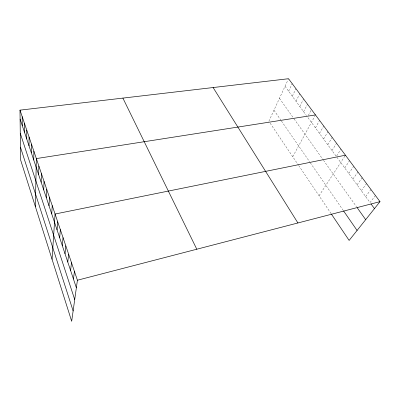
<?xml version="1.0" encoding="UTF-8"?>
<svg xmlns="http://www.w3.org/2000/svg" width="400" height="400" viewBox="0 0 400 400"><rect width="100%" height="100%" fill="white"/><g stroke="black" fill="none" stroke-linecap="round" stroke-linejoin="round"><path stroke-width="0.3" stroke-dasharray="2 1.5" d="M268.86 121.265L288.28 79.26M288.64 91.22L292.21 83.67M292.305 96.225L295.95 88.695M296.02 101.31L299.74 93.79M299.785 106.465L303.59 98.96M303.61 111.695L307.495 104.21M308.34 115.4L311.455 109.535M292.74 156.705L314.9 116.005M315.42 127.855L319.565 120.43M319.48 133.405L323.71 126.005M323.595 139.04L327.925 131.665M327.78 144.76L332.2 137.41M332.025 150.565L336.54 143.245M336.665 155.945L340.955 149.175M319.055 195.765L345.435 155.2M344.725 167.94L349.54 160.71M348.79 173.5L353.7 166.305M352.91 179.14L357.92 171.98M357.095 184.865L362.205 177.74M361.34 190.675L366.555 183.585M365.645 196.565L370.97 189.515M375.45 195.535L370.02 202.545L307.49 117M285.035 86.28L306.43 115.555M279.465 98.33L293.73 118.41M294.065 118.88L323.14 159.795M323.485 160.275L356.52 206.77M273.97 110.215L280.775 120.055M281.47 121.06L309.965 162.285M310.315 162.8L343.33 210.56M270.17 123.21L298.335 165.01M298.665 165.5L330.975 213.46"/><path stroke-width="0.6" d="M26.74 139.005L26.75 130.13M29.035 145.88L29.08 137.045M31.37 152.885L31.46 144.085M33.75 160.015L33.885 151.265M35.365 206.545L36.35 158.58L315.48 114.94M38.645 174.69L38.87 166.04M41.165 182.24L41.44 173.645M43.73 189.94L44.055 181.4M46.35 197.79L46.725 189.31M49.02 205.79L49.45 197.385M51.74 213.955L52.23 205.62M52.06 259.285L55.07 214.025L345.435 155.2M57.075 229.945L57.68 221.755M59.675 237.745L60.34 229.63M62.325 245.69L63.05 237.66M65.025 253.785L65.81 245.84M67.78 262.035L68.625 254.185M70.585 270.445L71.5 262.69M73.445 279.02L74.43 271.365M20 110.14L77.415 280.22L71.68 321.28L20.585 159.85L20 110.14L288.53 78.72L380 201.65L349.14 240.42L331.315 213.965M77.415 280.22L380 201.65M371.04 203.945L374.455 208.615M357.21 207.74L365.675 219.65M343.655 211.03L357.075 230.45M213.11 87.545L297.91 222.965M122.89 98.1L196.795 249.22M20.105 119.115L76.36 287.765M20.275 133.29L74.715 299.565M20.435 147.12L73.125 310.935M22.21 116.685L22.28 125.63M24.455 123.345L24.49 132.255"/></g></svg>
